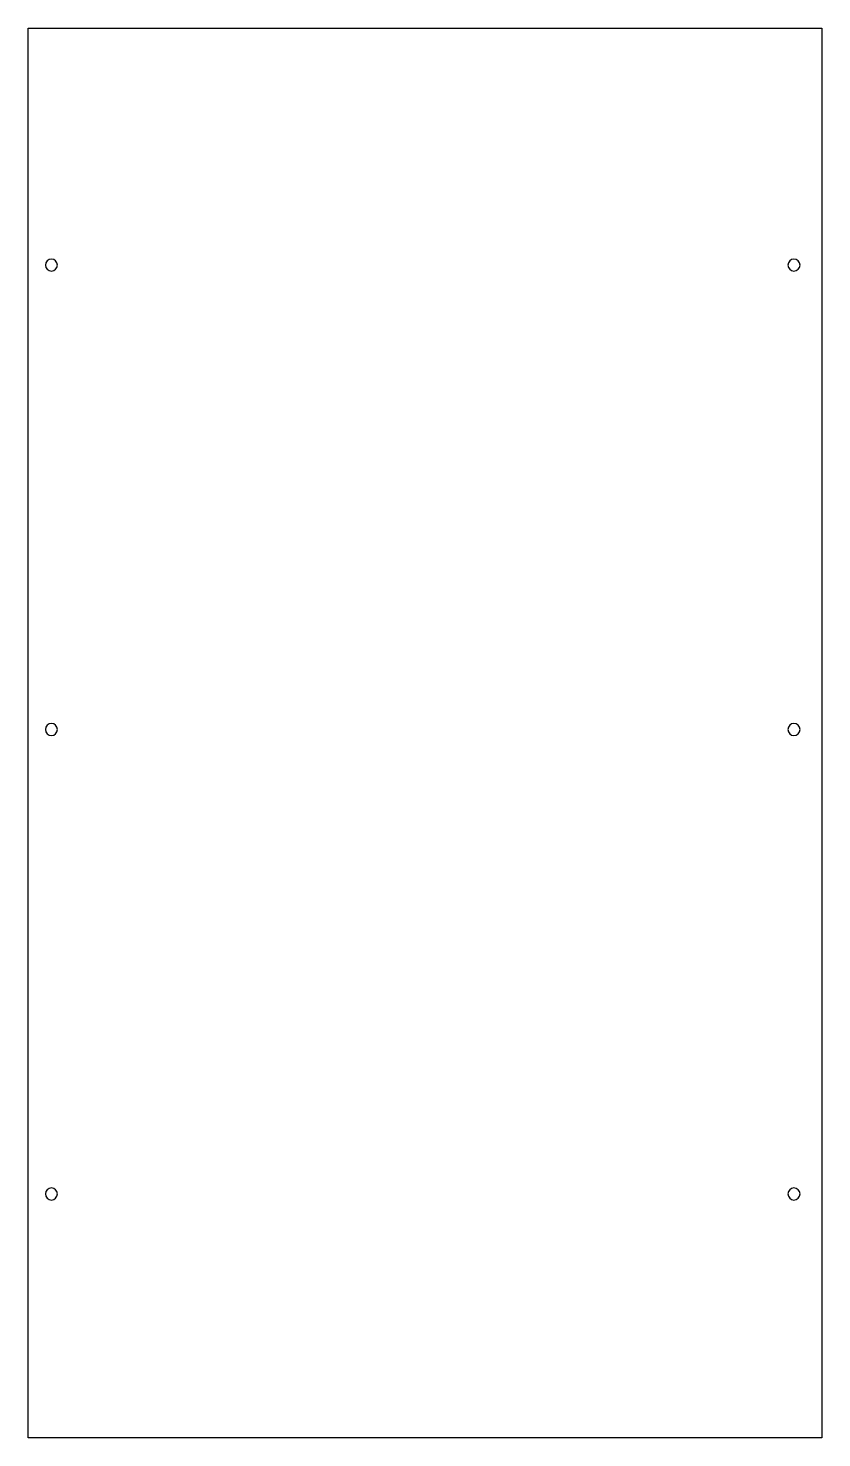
# Model space of a CAD drawing. Header units: millimetres. Extents: x -20 to 322, y -136 to 471.
import ezdxf

# ---------------------------------------------------------------- set-up
doc = ezdxf.new("R2010")
doc.units = ezdxf.units.MM
doc.layers.get('0').update_dxf_attribs({"linetype": 'CONTINUOUS'})

msp = doc.modelspace()

# ---------------------------------------------------------------- linework, layer by layer
msp.add_lwpolyline([(-20.01, 471.5), (-20, 471.5), (-20, 471.5), (321.99, 471.5), (321.99, -135.5), (-20.01, -135.5)], close=True)
at = {"extrusion": (0, 0, -1)}
for centre in [(10.01, 369.5), (-309.99, 369.5), (10.01, 169.5), (-309.99, 169.5), (10.01, -30.5), (-309.99, -30.5)]:
    msp.add_circle(centre, 2.6, dxfattribs=at)

doc.saveas('drawing.dxf')
